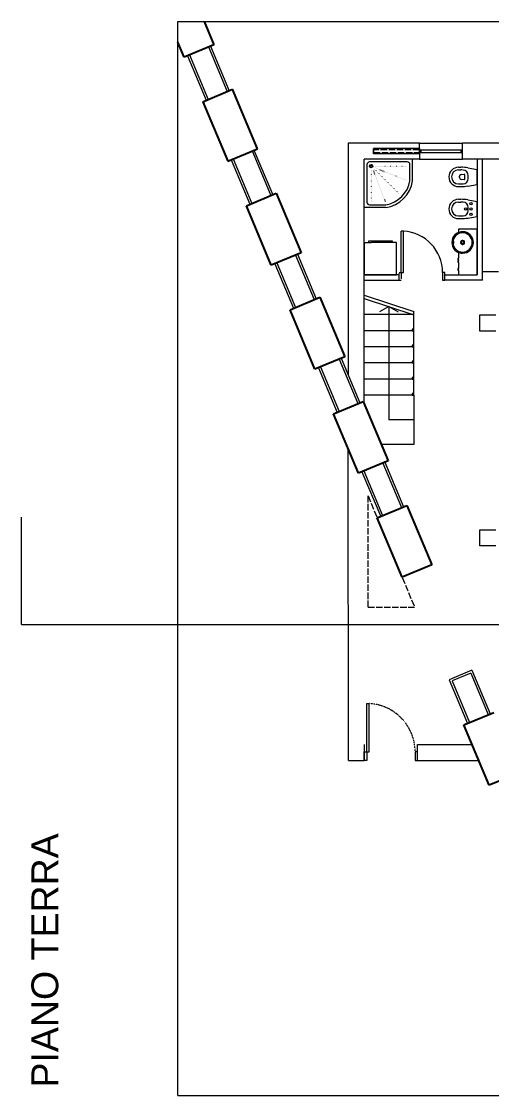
# Model space of a CAD drawing. Header units: millimetres. Extents: x 19901 to 56688, y 13732 to 29551.
# Drawn here: x 43471 to 44345, y 21847 to 23847 of the extents above; entities that cross this region are included whole.
import ezdxf

# ---------------------------------------------------------------- set-up
doc = ezdxf.new("R2010")
doc.units = ezdxf.units.MM
for name, pattern in [('ACAD_ISO02W100', [15, 12, -3]), ('ACAD_ISO03W100', [30, 12, -18]), ('DOT2', [0.125, 0, -0.125]), ('TRATTEGGIATA2', [0.375, 0.25, -0.125])]:
    doc.linetypes.add(name, pattern=pattern)
doc.layers.get('0').update_dxf_attribs({"lineweight": 18})
for name, color, linetype, lineweight in [('A-DOOR-FULL', 4, 'Continuous', 18), ('A-FURN', 9, 'Continuous', 13), ('MURO', 1, 'Continuous', 25), ('PROIEZIONI', 145, 'Continuous', 13), ('PROIEZIONI_finissime_fine lines', 251, 'Continuous', 5), ('SEZIONI_medie_small_section', 2, 'Continuous', 9), ('vetro', 140, 'Continuous', 15), ('Wall', 7, 'Continuous', 20)]:
    doc.layers.add(name, color=color, linetype=linetype, lineweight=lineweight)
doc.styles.get("Standard").update_dxf_attribs({"font": 'arial.ttf'})

msp = doc.modelspace()

# ---------------------------------------------------------------- linework, layer by layer
for p, q in [((43761.9, 21846.9), (43761.9, 23846.9)), ((43761.9, 23846.9), (45768.3, 23846.9)), ((43761.9, 21846.9), (44654.9, 21846.9))]:
    msp.add_line(p, q)
at = {"color": 1}
for p, q in [((44199.1, 23301.1), (44108.6, 23301.1)), ((44200.6, 23151.1), (44200.6, 23307)), ((44200.6, 23271.1), (44108.6, 23271.1)), ((44200.6, 23274.1), (44197.6, 23274.1)), ((44197.6, 23274.1), (44197.6, 23271.1)), ((44197.6, 23271.1), (44200.6, 23271.1)), ((44200.6, 23271.1), (44200.6, 23274.1)), ((44200.6, 23241.1), (44108.6, 23241.1)), ((44200.6, 23244.1), (44197.6, 23244.1)), ((44197.6, 23244.1), (44197.6, 23241.1)), ((44197.6, 23241.1), (44200.6, 23241.1)), ((44200.6, 23241.1), (44200.6, 23244.1)), ((44200.6, 23211.1), (44108.6, 23211.1)), ((44200.6, 23214.1), (44197.6, 23214.1)), ((44197.6, 23214.1), (44197.6, 23211.1)), ((44197.6, 23211.1), (44200.6, 23211.1)), ((44200.6, 23211.1), (44200.6, 23214.1)), ((44200.6, 23181.1), (44108.6, 23181.1)), ((44200.6, 23184.1), (44197.6, 23184.1)), ((44197.6, 23184.1), (44197.6, 23181.1)), ((44197.6, 23181.1), (44200.6, 23181.1)), ((44200.6, 23181.1), (44200.6, 23184.1)), ((44200.6, 23151.1), (44108.6, 23151.1)), ((44200.6, 23154.1), (44197.6, 23154.1)), ((44197.6, 23154.1), (44197.6, 23151.1)), ((44197.6, 23151.1), (44200.6, 23151.1)), ((44200.6, 23151.1), (44200.6, 23154.1)), ((44200.6, 23151.1), (44200.6, 23059.1)), ((44200.6, 23059.1), (44140.6, 23059.1))]:
    msp.add_line(p, q, dxfattribs=at)
at = {"layer": 'A-DOOR-FULL'}
for p, q in [((44177.4, 23379.4), (44177.4, 23456.4)), ((44181.4, 23379.4), (44181.4, 23456.4)), ((44173.4, 23365.4), (44177.4, 23365.4)), ((44258.4, 23379.4), (44254.4, 23379.4)), ((44254.4, 23379.4), (44254.4, 23365.4)), ((44254.4, 23365.4), (44258.4, 23365.4)), ((44258.4, 23365.4), (44258.4, 23379.4)), ((44113.3, 22486.8), (44113.3, 22576.8)), ((44113.3, 22576.8), (44117.9, 22576.8)), ((44117.9, 22486.8), (44117.9, 22576.8)), ((44113.3, 22486.8), (44117.9, 22486.8)), ((44207.9, 22486.8), (44203.3, 22486.8)), ((44203.3, 22486.8), (44203.3, 22470.4)), ((44207.9, 22470.4), (44207.9, 22486.8)), ((44203.3, 22470.4), (44207.9, 22470.4))]:
    msp.add_line(p, q, dxfattribs=at)
at = {"layer": 'A-DOOR-FULL', "linetype": 'ACAD_ISO03W100'}
for p, q in [((44181.4, 23456.3), (44177.4, 23456.3)), ((44177.4, 23379.4), (44181.4, 23379.4))]:
    msp.add_line(p, q, dxfattribs=at)
msp.add_lwpolyline([(44173.4, 23365.4), (44173.4, 23379.4), (44177.4, 23379.4), (44177.4, 23365.4)], dxfattribs=at)
at = {"layer": 'A-DOOR-FULL'}
msp.add_lwpolyline([(44108.6, 22470.4), (44108.6, 22486.8), (44113.3, 22486.8), (44113.3, 22470.4)], close=True, dxfattribs=at)
at = {"layer": 'A-DOOR-FULL', "ltscale": 0.25}
msp.add_arc((44177.4, 23379.4), 77, 0, 87.0223, dxfattribs=at)
at = {"layer": 'A-DOOR-FULL', "linetype": 'TRATTEGGIATA2', "ltscale": 0.25}
msp.add_arc((44113.3, 22486.8), 90, 0, 87.0223, dxfattribs=at)
at = {"layer": 'A-FURN'}
for p, q in [((44198.6, 23590.4), (44108.6, 23590.4)), ((44108.6, 23500.4), (44108.6, 23590.4)), ((44113.6, 23580.4), (44113.6, 23510.4)), ((44188.6, 23585.4), (44118.6, 23585.4)), ((44194.4, 23590.4), (44178.6, 23590.4)), ((44193.6, 23550.4), (44193.6, 23580.4)), ((44198.6, 23550.4), (44198.6, 23590.4)), ((44358.6, 23590.4), (44328.6, 23590.4)), ((44328.6, 23380.4), (44328.6, 23590.4)), ((44318.6, 23543.4), (44318.6, 23571.4)), ((44148.6, 23500.4), (44108.6, 23500.4)), ((44118.6, 23505.4), (44148.6, 23505.4)), ((44318.6, 23483.7), (44318.6, 23511.7)), ((44318.6, 23497.7), (44318.6, 23497.7)), ((44318.6, 23497.7), (44318.6, 23497.7)), ((44318.6, 23497.7), (44318.6, 23497.7)), ((44318.6, 23497.7), (44318.6, 23497.7)), ((44318.6, 23497.7), (44318.6, 23497.7)), ((44318.6, 23497.7), (44318.6, 23497.7)), ((44318.6, 23497.7), (44318.6, 23497.7)), ((44318.6, 23497.7), (44318.6, 23497.7)), ((44318.6, 23497.7), (44318.6, 23497.7)), ((44318.6, 23497.7), (44318.6, 23497.7)), ((44318.6, 23497.7), (44318.6, 23497.7)), ((44318.6, 23497.7), (44318.6, 23497.7)), ((44318.6, 23497.7), (44318.6, 23497.7)), ((44318.6, 23497.7), (44318.6, 23497.7)), ((44318.6, 23497.7), (44318.6, 23497.7)), ((44318.6, 23497.7), (44318.6, 23497.7)), ((44318.6, 23497.7), (44318.6, 23497.7)), ((44318.6, 23497.7), (44318.6, 23497.7)), ((44318.6, 23497.7), (44318.6, 23497.7)), ((44318.6, 23497.7), (44318.6, 23497.7)), ((44318.6, 23497.7), (44318.6, 23497.7)), ((44318.6, 23497.7), (44318.6, 23497.7)), ((44318.6, 23497.7), (44318.6, 23497.7)), ((44318.6, 23497.7), (44318.6, 23497.7)), ((44318.6, 23497.7), (44318.6, 23497.7)), ((44318.6, 23497.7), (44318.6, 23497.7)), ((44318.6, 23497.7), (44318.6, 23497.7)), ((44318.6, 23497.7), (44318.6, 23497.7)), ((44318.6, 23497.7), (44318.6, 23497.7)), ((44318.6, 23497.7), (44318.6, 23497.7)), ((44318.6, 23497.7), (44318.6, 23497.7)), ((44318.6, 23497.7), (44318.6, 23497.7)), ((44318.6, 23497.7), (44318.6, 23497.7)), ((44318.6, 23497.7), (44318.6, 23497.7)), ((44318.6, 23497.7), (44318.6, 23497.7)), ((44318.6, 23497.7), (44318.6, 23497.7)), ((44318.6, 23497.7), (44318.6, 23497.7)), ((44318.6, 23497.7), (44318.6, 23497.7)), ((44318.6, 23497.7), (44318.6, 23497.7)), ((44318.6, 23497.7), (44318.6, 23497.7)), ((44318.6, 23497.7), (44318.6, 23497.7)), ((44318.6, 23497.7), (44318.6, 23497.7)), ((44318.6, 23497.7), (44318.6, 23497.7)), ((44318.6, 23497.7), (44318.6, 23497.7)), ((44318.6, 23497.7), (44318.6, 23497.7)), ((44318.6, 23497.7), (44318.6, 23497.7)), ((44318.6, 23497.7), (44318.6, 23497.7)), ((44318.6, 23497.7), (44318.6, 23497.7)), ((44318.6, 23497.7), (44318.6, 23497.7)), ((44318.6, 23497.7), (44318.6, 23497.7)), ((44318.6, 23497.7), (44318.6, 23497.7)), ((44274.9, 23442.3), (44273.9, 23438.9)), ((44276.6, 23445.4), (44274.9, 23442.3)), ((44278.8, 23448.1), (44276.6, 23445.4)), ((44281.6, 23450.4), (44278.8, 23448.1)), ((44284.7, 23452), (44281.6, 23450.4)), ((44284.1, 23453.9), (44287.7, 23455)), ((44288.1, 23453.1), (44284.7, 23452)), ((44287.7, 23455), (44288.6, 23455.1)), ((44291.6, 23453.4), (44288.1, 23453.1)), ((44291.6, 23455.4), (44288.6, 23455.1)), ((44295.5, 23455), (44291.6, 23455.4)), ((44295.1, 23453.1), (44291.6, 23453.4)), ((44298.5, 23452), (44295.1, 23453.1)), ((44299.2, 23453.9), (44295.5, 23455)), ((44301.6, 23450.4), (44298.5, 23452)), ((44302.7, 23452), (44299.2, 23453.9)), ((44304.3, 23448.1), (44301.6, 23450.4)), ((44305.7, 23449.5), (44302.7, 23452)), ((44306.5, 23445.4), (44304.3, 23448.1)), ((44308.2, 23446.5), (44305.7, 23449.5)), ((44308.2, 23442.3), (44306.5, 23445.4)), ((44310.1, 23443.1), (44308.2, 23446.5)), ((44309.2, 23438.9), (44308.2, 23442.3)), ((44311.2, 23439.3), (44310.1, 23443.1)), ((44108.6, 23375.4), (44108.6, 23435.4)), ((44108.6, 23435.4), (44121.6, 23435.4)), ((44108.6, 23435.4), (44108.6, 23375.4)), ((44116.9, 23435.4), (44116.9, 23438.4)), ((44116.9, 23438.4), (44160.6, 23438.4)), ((44155.6, 23435.4), (44121.6, 23435.4)), ((44135.5, 23436.9), (44141.7, 23436.9)), ((44135.5, 23435.4), (44135.5, 23436.9)), ((44141.7, 23435.4), (44141.7, 23436.9)), ((44168.6, 23435.4), (44155.6, 23435.4)), ((44160.6, 23438.4), (44160.6, 23435.4)), ((44168.6, 23375.4), (44168.6, 23435.4)), ((44273.9, 23438.9), (44273.6, 23435.4)), ((44273.6, 23435.4), (44273.9, 23431.9)), ((44273.9, 23431.9), (44274.9, 23428.5)), ((44274.7, 23436.1), (44274.6, 23435.9)), ((44274.6, 23435.9), (44274.6, 23435.7)), ((44274.6, 23435.7), (44274.6, 23435.4)), ((44274.6, 23435.1), (44274.6, 23435.4)), ((44274.6, 23434.9), (44274.6, 23435.1)), ((44274.7, 23434.7), (44274.6, 23434.9)), ((44274.8, 23436.3), (44274.7, 23436.1)), ((44274.8, 23434.6), (44274.7, 23434.7)), ((44274.9, 23436.4), (44274.8, 23436.3)), ((44274.9, 23434.4), (44274.8, 23434.6)), ((44275.1, 23436.4), (44274.9, 23436.4)), ((44275.1, 23434.4), (44274.9, 23434.4)), ((44274.9, 23428.5), (44276.6, 23425.4)), ((44275.1, 23436.4), (44275.2, 23436.4)), ((44275.1, 23434.4), (44275.2, 23434.4)), ((44275.2, 23436.4), (44275.3, 23436.3)), ((44275.2, 23434.4), (44275.3, 23434.6)), ((44275.3, 23436.3), (44275.4, 23436.1)), ((44275.3, 23434.6), (44275.4, 23434.7)), ((44275.4, 23436.1), (44275.5, 23435.9)), ((44275.4, 23434.7), (44275.5, 23434.9)), ((44275.5, 23435.9), (44275.5, 23435.7)), ((44275.5, 23435.7), (44275.6, 23435.4)), ((44275.5, 23435.1), (44275.6, 23435.4)), ((44275.5, 23434.9), (44275.5, 23435.1)), ((44276.6, 23425.4), (44278.8, 23422.7)), ((44278.8, 23422.7), (44281.6, 23420.4)), ((44281.6, 23420.4), (44284.7, 23418.8)), ((44288.2, 23437.1), (44287.9, 23436)), ((44287.9, 23436), (44287.9, 23434.8)), ((44287.9, 23434.8), (44288.2, 23433.7)), ((44288.9, 23438.1), (44288.2, 23437.1)), ((44288.2, 23433.7), (44288.9, 23432.8)), ((44289.9, 23438.7), (44288.9, 23438.1)), ((44288.9, 23432.8), (44289.9, 23432.1)), ((44289.5, 23436.4), (44289.3, 23435.8)), ((44289.3, 23435.8), (44289.3, 23435)), ((44289.3, 23435), (44289.5, 23434.4)), ((44289.9, 23437), (44289.5, 23436.4)), ((44289.5, 23434.4), (44289.9, 23433.8)), ((44291, 23439.1), (44289.9, 23438.7)), ((44290.5, 23437.5), (44289.9, 23437)), ((44289.9, 23433.8), (44290.5, 23433.4)), ((44289.9, 23432.1), (44291, 23431.7)), ((44291.2, 23437.7), (44290.5, 23437.5)), ((44290.5, 23433.4), (44291.2, 23433.1)), ((44292.2, 23439.1), (44291, 23439.1)), ((44291, 23431.7), (44292.2, 23431.7)), ((44291.9, 23437.7), (44291.2, 23437.7)), ((44291.2, 23433.1), (44291.9, 23433.1)), ((44292.6, 23437.5), (44291.9, 23437.7)), ((44291.9, 23433.1), (44292.6, 23433.4)), ((44293.3, 23438.7), (44292.2, 23439.1)), ((44292.2, 23431.7), (44293.3, 23432.1)), ((44293.2, 23437), (44292.6, 23437.5)), ((44292.6, 23433.4), (44293.2, 23433.8)), ((44293.6, 23436.4), (44293.2, 23437)), ((44293.2, 23433.8), (44293.6, 23434.4)), ((44294.2, 23438.1), (44293.3, 23438.7)), ((44293.3, 23432.1), (44294.2, 23432.8)), ((44293.8, 23435.8), (44293.6, 23436.4)), ((44293.6, 23434.4), (44293.8, 23435)), ((44293.8, 23435), (44293.8, 23435.8)), ((44294.9, 23437.1), (44294.2, 23438.1)), ((44294.2, 23432.8), (44294.9, 23433.7)), ((44295.3, 23436), (44294.9, 23437.1)), ((44294.9, 23433.7), (44295.3, 23434.8)), ((44295.3, 23434.8), (44295.3, 23436)), ((44298.5, 23418.8), (44301.6, 23420.4)), ((44301.6, 23420.4), (44304.3, 23422.7)), ((44302.7, 23418.8), (44305.7, 23421.3)), ((44304.3, 23422.7), (44306.5, 23425.4)), ((44305.7, 23421.3), (44308.2, 23424.3)), ((44306.5, 23425.4), (44308.2, 23428.5)), ((44308.2, 23428.5), (44309.2, 23431.9)), ((44308.2, 23424.3), (44310.1, 23427.8)), ((44309.6, 23435.4), (44309.2, 23438.9)), ((44309.2, 23431.9), (44309.6, 23435.4)), ((44310.1, 23427.8), (44311.2, 23431.5)), ((44311.6, 23435.4), (44311.2, 23439.3)), ((44311.2, 23431.5), (44311.6, 23435.4)), ((44284.1, 23416.9), (44287.7, 23415.8)), ((44284.1, 23402.8), (44284.1, 23405.8)), ((44284.1, 23398.9), (44284.1, 23401.9)), ((44284.7, 23418.8), (44288.1, 23417.8)), ((44288.6, 23415.7), (44287.7, 23415.8)), ((44288.1, 23417.8), (44291.6, 23417.4)), ((44288.6, 23415.7), (44291.6, 23415.4)), ((44288.6, 23415.7), (44288.6, 23415.7)), ((44291.6, 23417.4), (44295.1, 23417.8)), ((44291.6, 23415.4), (44295.5, 23415.8)), ((44295.1, 23417.8), (44298.5, 23418.8)), ((44295.5, 23415.8), (44299.2, 23416.9)), ((44299.2, 23416.9), (44302.7, 23418.8)), ((44284.1, 23383.8), (44284.1, 23386.8)), ((44358.6, 23380.4), (44328.6, 23380.4))]:
    msp.add_line(p, q, dxfattribs=at)
at = {"layer": 'A-FURN', "linetype": 'DOT2', "ltscale": 15}
for p, q in [((44121.4, 23569.6), (44121.4, 23510.4)), ((44124.8, 23570.3), (44148.1, 23510.4)), ((44127.1, 23571.9), (44173.3, 23525.7)), ((44128.7, 23574.2), (44188.6, 23550.9)), ((44129.4, 23577.6), (44188.6, 23577.6))]:
    msp.add_line(p, q, dxfattribs=at)
at = {"layer": 'A-FURN', "ltscale": 15}
for p, q in [((44284.1, 23575.4), (44288.2, 23575.4)), ((44284.1, 23570.4), (44288.2, 23570.4)), ((44288.8, 23561.9), (44294.3, 23562.5)), ((44295.9, 23553.8), (44295.9, 23561)), ((44301.6, 23574.3), (44318.6, 23571.4)), ((44302, 23554.5), (44302, 23560.3)), ((44284.1, 23544.4), (44288.2, 23544.4)), ((44285.8, 23556.2), (44285.8, 23558.7)), ((44294.3, 23552.3), (44288.8, 23552.9)), ((44301.6, 23540.5), (44318.6, 23543.4)), ((44284.1, 23539.4), (44288.2, 23539.4)), ((44284.1, 23515.7), (44288.2, 23515.7)), ((44284.1, 23510.7), (44288.2, 23510.7)), ((44301.6, 23514.6), (44318.6, 23511.7)), ((44302, 23494.8), (44302, 23500.6)), ((44284.1, 23484.7), (44288.2, 23484.7)), ((44301.6, 23480.8), (44318.6, 23483.7)), ((44284.1, 23479.7), (44288.2, 23479.7))]:
    msp.add_line(p, q, dxfattribs=at)
at = {"layer": 'A-FURN'}
msp.add_lwpolyline([(44284.1, 23405.8), (44283, 23405.8), (44283, 23402.8), (44284.1, 23402.8), (44284.1, 23401.9), (44283, 23401.9), (44283, 23398.9), (44284.1, 23398.9), (44284.1, 23386.8), (44283, 23386.8), (44283, 23383.8), (44284.1, 23383.8), (44284.1, 23376.3), (44284.2, 23375.9), (44284.4, 23375.7), (44284.8, 23375.5), (44285.3, 23375.4), (44318.6, 23375.4), (44318.6, 23460.4), (44285.3, 23460.4), (44284.8, 23460.3), (44284.4, 23460.2), (44284.2, 23459.9), (44284.1, 23459.5), (44284.1, 23453.9), (44283.9, 23453.9), (44280.5, 23452), (44277.4, 23449.5), (44274.9, 23446.5), (44273.1, 23443.1), (44272, 23439.3), (44271.6, 23435.4), (44272, 23431.5), (44273.1, 23427.8), (44274.9, 23424.3), (44277.4, 23421.3), (44280.5, 23418.8), (44283.9, 23416.9), (44284.1, 23416.9)], close=True, dxfattribs=at)
for radius in [3, 2]:
    msp.add_circle((44121.4, 23577.6), radius, dxfattribs=at)
at = {"layer": 'A-FURN', "ltscale": 15}
for centre in [(44307.2, 23507.7), (44297.2, 23497.7), (44307.2, 23497.7), (44307.2, 23487.7)]:
    msp.add_circle(centre, 2, dxfattribs=at)
at = {"layer": 'A-FURN'}
for centre, radius, start, end in [((44118.6, 23580.4), 5, 90, 180), ((44188.6, 23580.4), 5, 360, 90), ((44139.8, 23559.2), 54.5, 279.2856, 350.7144), ((44140, 23559), 59.2, 278.3326, 351.6674), ((44118.6, 23510.4), 5, 180, 270), ((44290.6, 23495.7), 20, 90, 90), ((44318.6, 23497.7), 0.00003, 297.4658, 0), ((44318.6, 23497.7), 0.00003, 180, 297.4658), ((44318.6, 23497.7), 0.00003, 117.4658, 180), ((44318.6, 23497.7), 0.00003, 0, 117.4658), ((44318.6, 23497.7), 0.00003, 0, 117.4658), ((44318.6, 23497.7), 0.00001, 117.4658, 180), ((44318.6, 23497.7), 0.00001, 0, 117.4658), ((44318.6, 23497.7), 0.00001, 297.4658, 0), ((44318.6, 23497.7), 0.00001, 180, 297.4658), ((44318.6, 23497.7), 0.00001, 0, 117.4658), ((44318.6, 23497.7), 0.00001, 117.4658, 180), ((44318.6, 23497.7), 0.00001, 0, 117.4658), ((44318.6, 23497.7), 0.00001, 117.4658, 180), ((44318.6, 23497.7), 0.00001, 0, 117.4658), ((44318.6, 23497.7), 0.00001, 297.4658, 0), ((44318.6, 23497.7), 0.00001, 297.4658, 0), ((44318.6, 23497.7), 0.00001, 297.4658, 0), ((44318.6, 23497.7), 0.00001, 180, 297.4658), ((44318.6, 23497.7), 0.00001, 297.4658, 0), ((44318.6, 23497.7), 0.00001, 180, 297.4658), ((44318.6, 23497.7), 0.00001, 180, 270), ((44318.6, 23497.7), 0.00001, 180, 270), ((44318.6, 23497.7), 0.00001, 270, 0), ((44318.6, 23497.7), 0.00001, 0, 90), ((44318.6, 23497.7), 0.00001, 90, 180), ((44318.6, 23497.7), 0.00001, 180, 270), ((44318.6, 23497.7), 0.00001, 270, 0), ((44318.6, 23497.7), 0.00001, 90, 180), ((44318.6, 23497.7), 0.00001, 0, 90), ((44318.6, 23497.7), 0.00001, 270, 0), ((44318.6, 23497.7), 0.00001, 0, 90), ((44318.6, 23497.7), 0.00001, 90, 180), ((44318.6, 23497.7), 0.00001, 180, 270), ((44318.6, 23497.7), 0.00001, 270, 0), ((44318.6, 23497.7), 0.00001, 180, 270), ((44318.6, 23497.7), 0.00001, 90, 180), ((44318.6, 23497.7), 0.00001, 0, 90), ((44318.6, 23497.7), 0.00001, 270, 0)]:
    msp.add_arc(centre, radius, start, end, dxfattribs=at)
at = {"layer": 'A-FURN', "ltscale": 15}
for centre, radius, start, end in [((44284.1, 23557.4), 18, 90, 270), ((44290.6, 23555.4), 20, 90, 90), ((44284.1, 23557.4), 13, 90, 270), ((44289.1, 23558.7), 3.3, 95.638, 180), ((44288.2, 23495.4), 80, 80.3823, 90), ((44288.2, 23495.4), 75, 86.6666, 90), ((44292, 23560.3), 10, 0, 86.6666), ((44294.4, 23561), 1.5, 0, 95.638), ((44289.1, 23556.2), 3.3, 180, 264.362), ((44288.2, 23619.4), 75, 270, 273.3334), ((44288.2, 23619.4), 80, 270, 279.6177), ((44292, 23554.5), 10, 273.3334, 0), ((44294.4, 23553.8), 1.5, 264.362, 0), ((44284.1, 23497.7), 18, 90, 270), ((44284.1, 23497.7), 13, 90, 270), ((44288.2, 23435.7), 80, 80.3823, 90), ((44288.2, 23435.7), 75, 86.6666, 90), ((44292, 23500.6), 10, 0, 86.6666), ((44288.2, 23559.7), 75, 270, 273.3334), ((44288.2, 23559.7), 80, 270, 279.6177), ((44292, 23494.8), 10, 273.3334, 0)]:
    msp.add_arc(centre, radius, start, end, dxfattribs=at)
at = {"layer": 'MURO'}
for p, q in [((43810.7, 23846.9), (43828.8, 23803.6)), ((43773.5, 23780.5), (43761.9, 23808.1)), ((43828.8, 23803.6), (43773.5, 23780.5)), ((43808.3, 23697.5), (43863.6, 23720.6)), ((43910, 23609.9), (43863.6, 23720.6)), ((43808.3, 23697.5), (43854.6, 23586.8)), ((43854.6, 23586.8), (43910, 23609.9)), ((43889.4, 23503.8), (43944.7, 23526.9)), ((43944.7, 23526.9), (43991.1, 23416.2)), ((43935.7, 23393.1), (43889.4, 23503.8)), ((43991.1, 23416.2), (43935.7, 23393.1)), ((43970.5, 23310), (44025.8, 23333.2)), ((44025.8, 23333.2), (44072.2, 23222.5)), ((44016.8, 23199.4), (43970.5, 23310)), ((44072.2, 23222.5), (44016.8, 23199.4)), ((44051.6, 23116.3), (44106.9, 23139.5)), ((44106.9, 23139.5), (44153.3, 23028.8)), ((44097.9, 23005.7), (44051.6, 23116.3)), ((44153.3, 23028.8), (44097.9, 23005.7)), ((44132.7, 22922.6), (44188, 22945.8)), ((44188, 22945.8), (44234.4, 22835.1)), ((44179, 22812), (44132.7, 22922.6)), ((44234.4, 22835.1), (44179, 22812)), ((44294.1, 22537.2), (44349.4, 22560.4)), ((44341.3, 22424.5), (44294.1, 22537.2)), ((44396.6, 22447.7), (44341.3, 22424.5))]:
    msp.add_line(p, q, dxfattribs=at)
at = {"layer": 'PROIEZIONI'}
for p, q in [((44108.6, 23337.5), (44200.6, 23307)), ((44108.6, 23331.1), (44200.6, 23300.6)), ((44154.6, 23315.9), (44137.2, 23306)), ((44154.6, 23315.9), (44154.6, 23105.1)), ((44154.6, 23315.9), (44172, 23306)), ((44200.6, 23105.1), (44154.6, 23105.1))]:
    msp.add_line(p, q, dxfattribs=at)
at = {"layer": 'PROIEZIONI_finissime_fine lines'}
for p, q in [((44211.1, 23620.4), (44291.1, 23620.4)), ((44211.1, 23610.4), (44211.1, 23600.4)), ((44211.1, 23590.4), (44291.1, 23590.4))]:
    msp.add_line(p, q, dxfattribs=at)
at = {"layer": 'SEZIONI_medie_small_section'}
for q in [(43471, 22924.1), (45906.2, 22724.1)]:
    msp.add_line((43471, 22724.1), q, dxfattribs=at)
at = {"layer": 'vetro'}
for p, q in [((43822.4, 23800.9), (43857.1, 23717.9)), ((43780, 23783.2), (43814.7, 23700.2)), ((43783.6, 23784.7), (43818.4, 23701.7)), ((43818.7, 23799.4), (43853.5, 23716.4)), ((43899.8, 23605.7), (43934.6, 23522.7)), ((43903.5, 23607.2), (43938.3, 23524.2)), ((44211.1, 23607.9), (44291.1, 23607.9)), ((44211.1, 23607.9), (44211.1, 23602.9)), ((44211.1, 23602.9), (44291.1, 23602.9)), ((44213.6, 23607.9), (44213.6, 23602.9)), ((44288.6, 23607.9), (44288.6, 23602.9)), ((44291.1, 23602.9), (44291.1, 23607.9)), ((43861.1, 23589.5), (43895.8, 23506.5)), ((43864.8, 23591), (43899.5, 23508)), ((43980.9, 23412), (44015.7, 23329)), ((43984.6, 23413.5), (44019.4, 23330.5)), ((43942.2, 23395.8), (43976.9, 23312.8)), ((43945.9, 23397.3), (43980.6, 23314.3)), ((44023.3, 23202.1), (44058, 23119)), ((44027, 23203.6), (44061.7, 23120.6)), ((44062, 23218.3), (44096.8, 23135.3)), ((44065.7, 23219.8), (44100.5, 23136.8)), ((44143.1, 23024.6), (44177.9, 22941.6)), ((44146.8, 23026.1), (44181.6, 22943.1)), ((44104.4, 23008.4), (44139.2, 22925.3)), ((44108.1, 23009.9), (44142.8, 22926.9)), ((44309, 22638.7), (44266.6, 22621)), ((44266.6, 22621), (44300.5, 22539.9)), ((44306.9, 22633.5), (44271.9, 22618.8)), ((44306.9, 22633.5), (44339.3, 22556.2)), ((44309, 22638.7), (44343, 22557.7)), ((44271.9, 22618.8), (44304.2, 22541.5))]:
    msp.add_line(p, q, dxfattribs=at)
at = {"layer": 'vetro', "linetype": 'ACAD_ISO02W100'}
for p, q in [((44211.1, 23607.9), (44126.1, 23607.9)), ((44126.1, 23607.9), (44126.1, 23602.9)), ((44126.1, 23602.9), (44211.1, 23602.9)), ((44211.1, 23602.9), (44211.1, 23607.9)), ((44115.6, 22963.5), (44202.3, 22756.4)), ((44115.6, 22756.4), (44115.6, 22963.5)), ((44115.6, 22756.4), (44202.3, 22756.4))]:
    msp.add_line(p, q, dxfattribs=at)
at = {"layer": 'Wall'}
for p, q in [((44211.1, 23620.4), (44078.6, 23620.4)), ((44078.6, 23620.4), (44078.6, 23189.1)), ((44211.1, 23610.4), (44211.1, 23620.4)), ((44473.6, 23620.4), (44291.1, 23620.4)), ((44291.1, 23590.4), (44291.1, 23620.4)), ((44211.1, 23610.4), (44126.1, 23610.4)), ((44126.1, 23600.4), (44126.1, 23610.4)), ((44211.1, 23600.4), (44126.1, 23600.4)), ((44211.1, 23600.4), (44211.1, 23590.4)), ((44108.6, 23135.6), (44108.6, 23590.4)), ((44211.1, 23590.4), (44108.6, 23590.4)), ((44473.6, 23590.4), (44291.1, 23590.4)), ((44318.6, 23590.4), (44318.6, 23375.4)), ((44328.6, 23365.4), (44328.6, 23590.4)), ((44108.6, 23375.4), (44168.6, 23375.4)), ((44173.4, 23375.4), (44108.6, 23375.4)), ((44108.6, 23365.4), (44173.4, 23365.4)), ((44258.4, 23375.4), (44318.6, 23375.4)), ((44328.6, 23365.4), (44258.4, 23365.4)), ((44323.6, 23270.4), (44323.6, 23300.4)), ((44323.6, 23300.4), (44353.6, 23300.4)), ((44353.6, 23270.4), (44323.6, 23270.4)), ((44079.2, 22470.4), (44078.7, 23051.6)), ((44323.6, 22870.4), (44323.6, 22900.4)), ((44323.6, 22900.4), (44353.6, 22900.4)), ((44353.6, 22870.4), (44323.6, 22870.4)), ((44108.6, 22500.4), (44108.6, 22470.4)), ((44207.9, 22500.4), (44309.5, 22500.4)), ((44207.9, 22470.4), (44207.9, 22500.4)), ((44079.2, 22470.4), (44108.6, 22470.4)), ((44207.9, 22470.4), (44322.1, 22470.4))]:
    msp.add_line(p, q, dxfattribs=at)

# ---------------------------------------------------------------- texts
at = {"insert": (43489.4, 21861.7), "char_height": 50, "attachment_point": 1, "rotation": 90}
msp.add_mtext_dynamic_manual_height_columns('PIANO TERRA', width=1017.121, gutter_width=12.5, heights=[0], dxfattribs=at)

doc.saveas('drawing.dxf')
